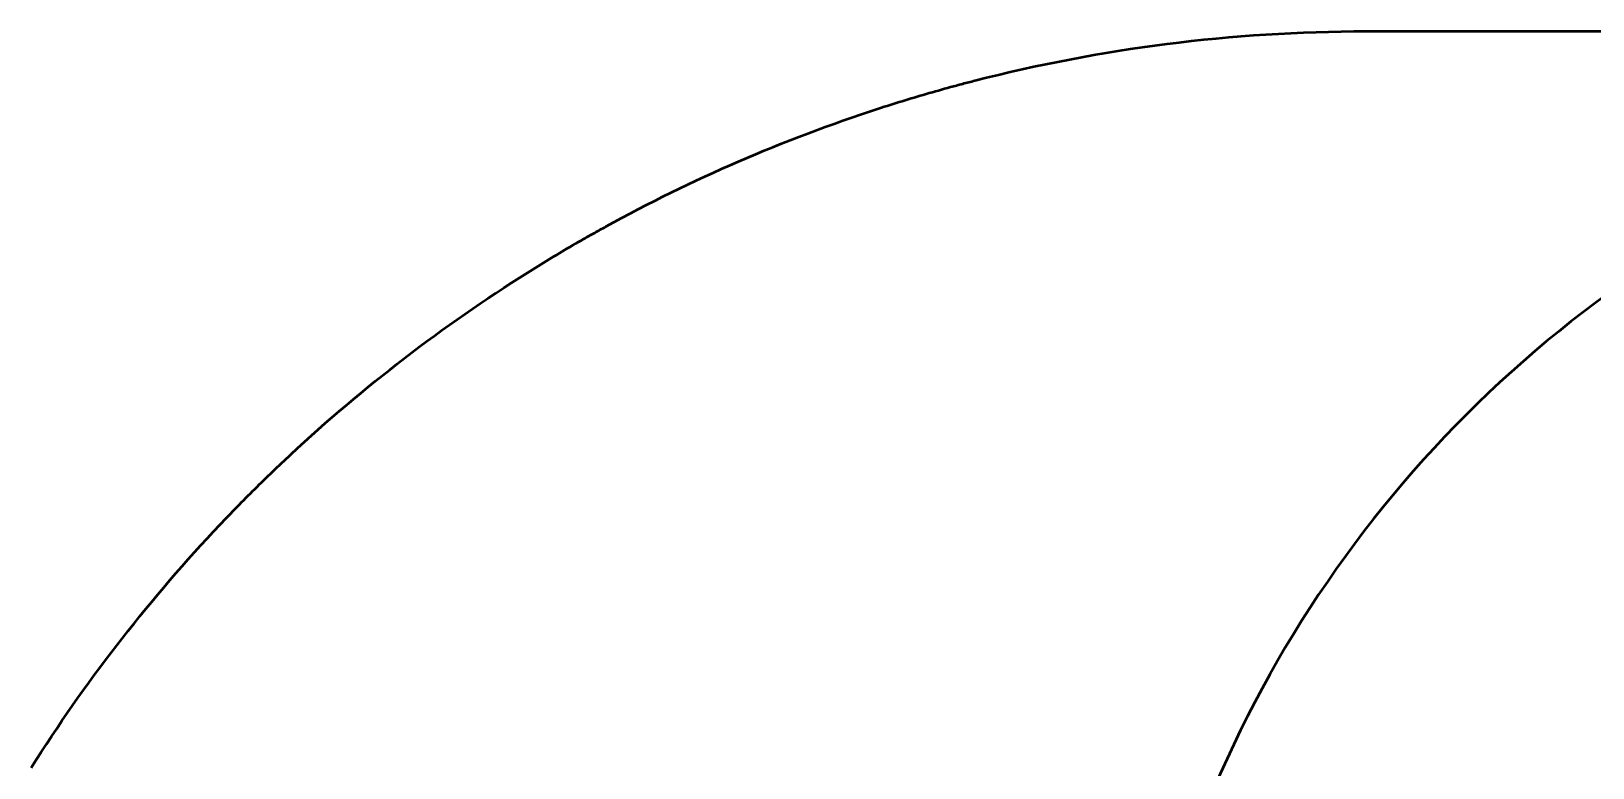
# Model space of a CAD drawing. Header units: millimetres. Extents: x 1510 to 10524, y 7125 to 13164.
# Drawn here: x 7784.881 to 7788.838, y 12954.99 to 12956.856 of the extents above; entities that cross this region are included whole.
import ezdxf

# ---------------------------------------------------------------- set-up
doc = ezdxf.new("R2010")
doc.units = ezdxf.units.MM
doc.header["$LTSCALE"] = 4
doc.layers.add('Visible (ISO)', color=7, linetype='Continuous', lineweight=50)

msp = doc.modelspace()

# ---------------------------------------------------------------- linework, layer by layer
at = {"layer": 'Visible (ISO)'}
msp.add_line((7788.2644, 12956.8562), (7790.3818, 12956.8562), dxfattribs=at)
msp.add_arc((7790.639, 12953.7636), 3, 110.7706, 159.2294, dxfattribs=at)
msp.add_open_spline([(7784.8808, 12954.9896), (7785.0152, 12955.2027), (7785.17, 12955.4036), (7785.3428, 12955.5883), (7785.3716, 12955.6191), (7785.4009, 12955.6494), (7785.4306, 12955.6793), (7785.4455, 12955.6942), (7785.4605, 12955.7091), (7785.4756, 12955.7238), (7785.4908, 12955.7385), (7785.5061, 12955.7532), (7785.5214, 12955.7675), (7785.704, 12955.9396), (7785.9039, 12956.0955), (7786.1181, 12956.2316), (7786.1538, 12956.2543), (7786.1898, 12956.2765), (7786.2263, 12956.298), (7786.2445, 12956.3088), (7786.2628, 12956.3195), (7786.2813, 12956.33), (7786.2905, 12956.3353), (7786.2997, 12956.3405), (7786.3089, 12956.3457), (7786.3136, 12956.3483), (7786.3182, 12956.3508), (7786.3228, 12956.3534), (7786.3275, 12956.356), (7786.3322, 12956.3586), (7786.3368, 12956.3611), (7786.5548, 12956.481), (7786.7862, 12956.5817), (7787.0276, 12956.6602), (7787.0679, 12956.6733), (7787.1084, 12956.6858), (7787.1491, 12956.6976), (7787.1695, 12956.7035), (7787.19, 12956.7093), (7787.2105, 12956.7149), (7787.2207, 12956.7177), (7787.231, 12956.7204), (7787.2413, 12956.7232), (7787.2464, 12956.7245), (7787.2515, 12956.7259), (7787.2567, 12956.7272), (7787.2618, 12956.7286), (7787.2672, 12956.7299), (7787.2722, 12956.7312), (7787.5891, 12956.8124), (7787.9231, 12956.8562), (7788.2644, 12956.8562)], degree=3, knots=[0, 0, 0, 0, 0.1875, 0.1875, 0.1875, 0.21875, 0.21875, 0.21875, 0.234375, 0.234375, 0.234375, 0.25, 0.25, 0.25, 0.4375, 0.4375, 0.4375, 0.46875, 0.46875, 0.46875, 0.484375, 0.484375, 0.484375, 0.492187, 0.492187, 0.492187, 0.496094, 0.496094, 0.496094, 0.5, 0.5, 0.5, 0.6875, 0.6875, 0.6875, 0.71875, 0.71875, 0.71875, 0.734375, 0.734375, 0.734375, 0.742187, 0.742187, 0.742187, 0.746094, 0.746094, 0.746094, 0.75, 0.75, 0.75, 1, 1, 1, 1], dxfattribs=at)

doc.saveas('drawing.dxf')
